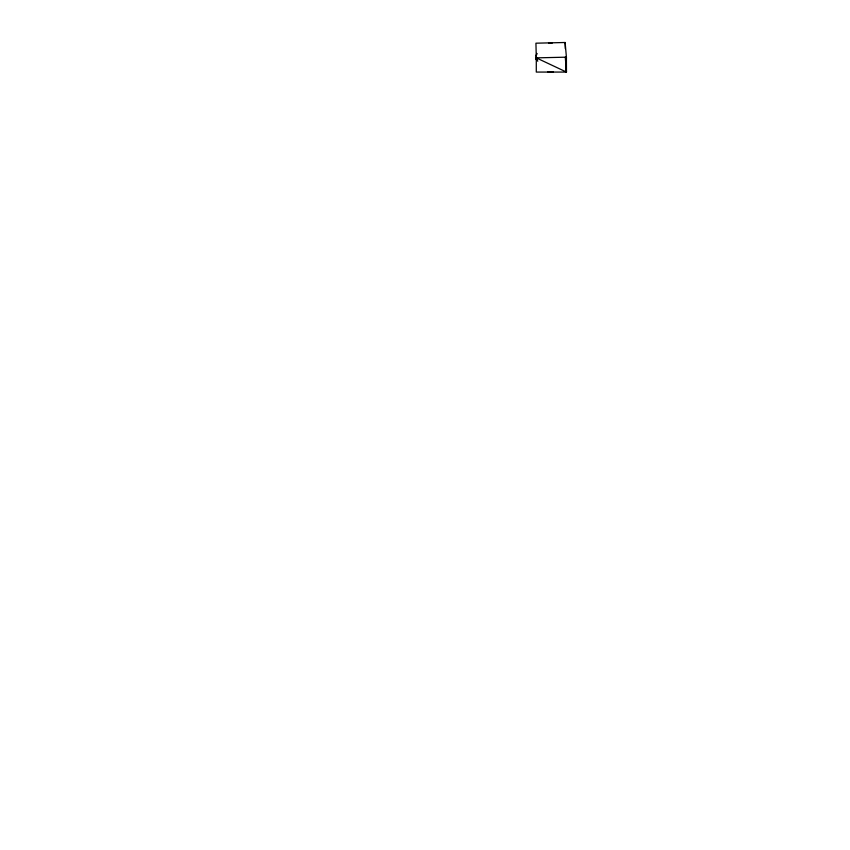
<?xml version="1.0" encoding="UTF-8"?>
<svg xmlns="http://www.w3.org/2000/svg" width="850" height="850" viewBox="0 0 850 850"><rect width="100%" height="100%" fill="white"/><g stroke="black" fill="none" stroke-linecap="round" stroke-linejoin="round"><path stroke-width="1.27" d="M565.654 64.388L566.206 72.069L566.408 57.173L565.133 42.5L535.936 43.191L536.329 59.776A14.631 14.631 0 0 1 536.733 53.454M536.244 55.962L536.839 53.486M548.537 43.074L552.351 42.978M536.733 60.084L536.286 57.864L566.408 57.173L566.461 72.069L536.286 72.069L536.286 57.864L566.461 72.069L565.282 57.173M565.484 57.173L566.408 57.173M536.286 57.864L537.784 61.253M565.664 60.892L566.206 72.069M565.133 42.5L565.282 48.609M551.129 72.016A12.336 12.336 0 0 1 547.804 71.836M553.042 71.974L549.227 72.069A14.631 14.631 0 0 0 553.042 71.974"/></g></svg>
